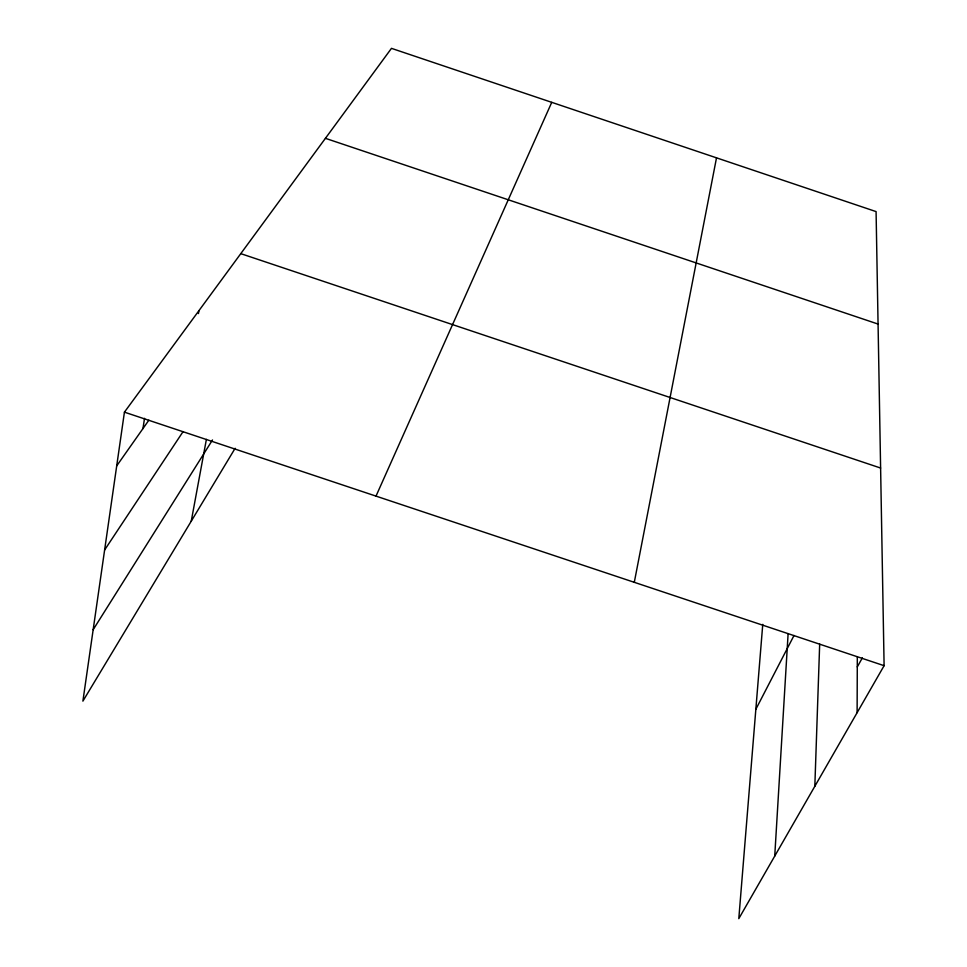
<?xml version="1.0" encoding="UTF-8"?>
<svg xmlns="http://www.w3.org/2000/svg" width="967" height="967" viewBox="0 0 967 967"><rect width="100%" height="100%" fill="white"/><g stroke="black" fill="none" stroke-linecap="round" stroke-linejoin="round"><path stroke-width="1.45" d="M857.113 712.667L857.318 656.629M814.83 786.28L819.678 644.058M774.736 856.085L788.117 633.59M762.758 624.368L738.8 918.65L884.104 665.683L876.078 211.592L391.466 48.35L124.429 412.16L82.896 701.135L235.138 448.289M142.959 428.586L144.53 418.336M198.453 313.55L198.948 310.649M191.248 521.177L206.394 439.381M634.292 582.315L716.511 157.839M376.006 496.119L551.746 102.345M755.856 709.258L794.016 635.476M857.282 666.916L862.346 657.886M93.158 629.698L212.498 439.961M104.617 549.981L183.065 431.62M116.717 465.864L148.858 420.198M124.429 412.16L884.104 665.683M240.783 253.644L880.611 468.04M325.42 138.329L878.072 324.066"/></g></svg>
